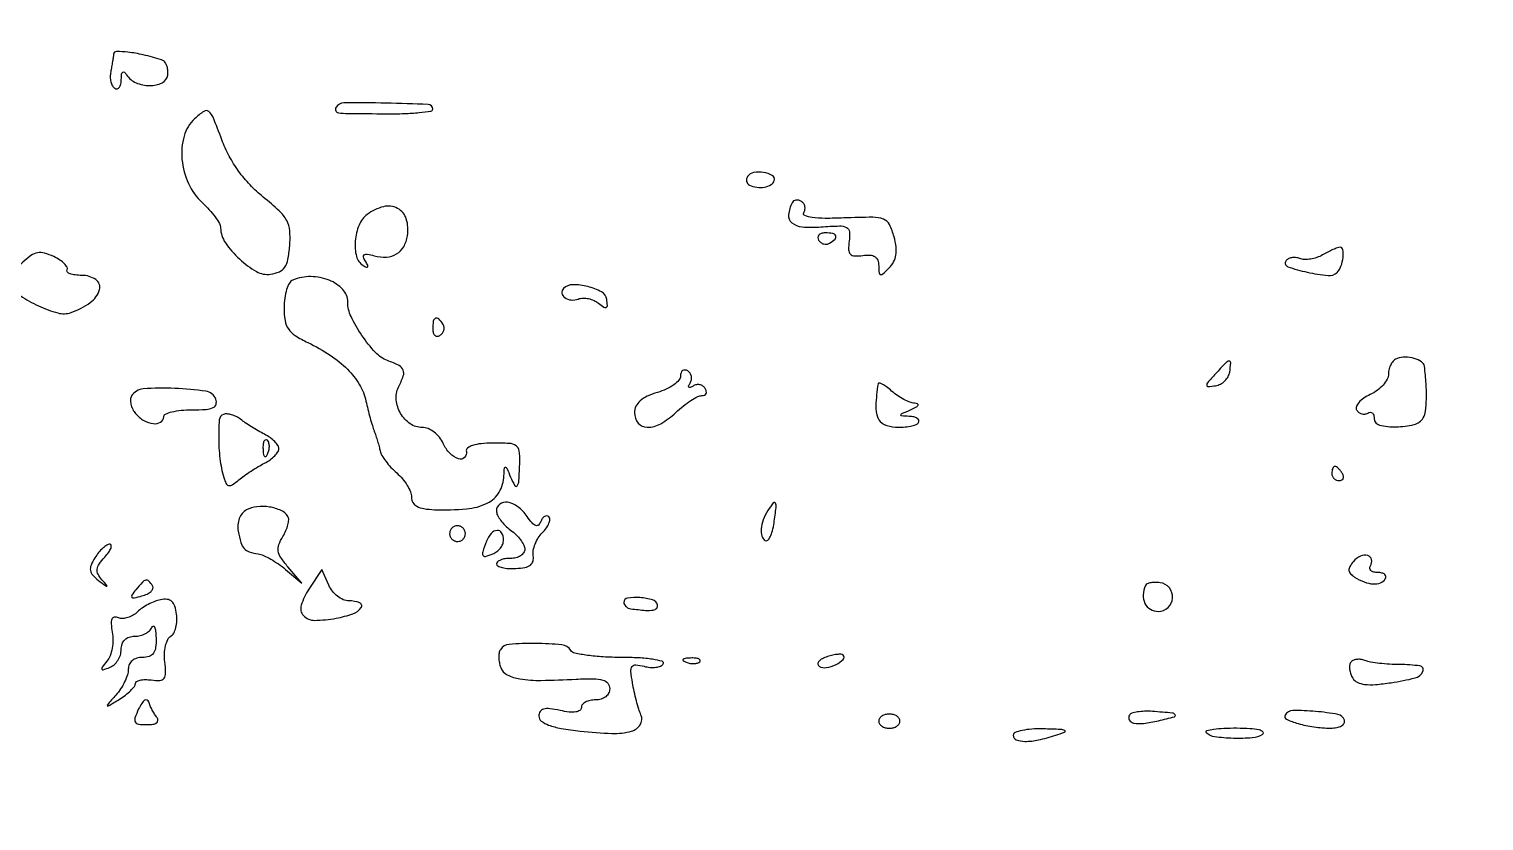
# Model space of a CAD drawing. Extents: x 0 to 5034, y 0 to 2560.
# Drawn here: x 3973 to 4178.5, y 354.9 to 466.8 of the extents above; entities that cross this region are included whole.
import ezdxf

# ---------------------------------------------------------------- set-up
doc = ezdxf.new("R2010")
doc.units = 0

msp = doc.modelspace()

# ---------------------------------------------------------------- linework, layer by layer
msp.add_lwpolyline([(4411.924438, 347.515492, -0.000831), (4333.80723, 348.200801, -0.000043), (4256.765145, 349.011289, -0.136582), (4254.930349, 349.543046, 0.13817), (4254.241156, 349.740461, 0.000086), (4233.7201, 349.826621, 0.001061), (4210.843183, 349.870192, 0.000647), (4183.823964, 349.829362, -0.000341), (4156.335983, 349.771016, -0.000488), (4131.954539, 349.759695, -0.000262), (4111.314604, 349.781065, -0.00751), (4106, 349.869183, 0.002937), (4101.774224, 349.977913, 0.000588), (4094.240625, 350.118608, 0.000622), (4085.472697, 350.261124, 0.00058), (4076.5, 350.385387, -0.002069), (4067.124318, 350.543154, -0.001715), (4057.14375, 350.786667, -0.001731), (4047.996802, 351.072926, -0.004665), (4041.5, 351.35947, 0.010517), (4032.464362, 351.652091, 0.000459), (4000.8875, 351.981265, 0.000779), (3963.43663, 352.278954, 0.000556)], format="xyb")
for points in [[(3984.923489, 463.269052, -0.012384), (3984.872569, 462.860274, -0.003316), (3984.771216, 462.213013, -0.003358), (3984.646195, 461.47885, -0.003463), (3984.512555, 460.753971, 0.05232), (3984.452308, 460.044344, 0.056266), (3984.543956, 459.35546, 0.063249), (3984.764654, 458.788145, 0.130709), (3985.089067, 458.444954, 0.193212), (3985.434986, 458.384914, 0.182407), (3985.736911, 458.578742, 0.108029), (3985.944063, 459.037655, 0.050124), (3986.015313, 459.690983, -0.026029), (3986.059366, 460.418112, -0.185853), (3986.21921, 460.725092, -0.382815), (3986.453117, 460.723222, -0.065563), (3986.765313, 460.35306, 0.148807), (3988.089259, 459.225096, 0.101115), (3990.039491, 458.812178, 0.118572), (3991.770649, 459.215581, 0.243519), (3992.566732, 460.311856, 0.063081), (3992.58424, 461.03103, 0.072766), (3992.416705, 461.695649, 0.084033), (3992.096915, 462.205857, 0.138141), (3991.670595, 462.478333, 0.016222), (3989.114412, 463.16302, 0.02816), (3986.950373, 463.541103, 0.028868), (3985.330047, 463.636718, 0.38581)], [(4016.344738, 455.75, 0.243578), (4016.30826, 455.264511, 0.266162), (4016.682283, 454.981545, 0.028863), (4017.99526, 454.889874, 0.000862), (4023.5, 454.833333, 0.010313), (4025.992205, 454.863436, 0.017076), (4028.090768, 455.003937, 0.011134), (4029.756836, 455.210355, 0.372009), (4030.000486, 455.492126, 0.402119), (4029.364302, 456.156159, 0.005817), (4023.392897, 456.338435, 0.006558), (4017.451088, 456.372699, 0.258167)], [(3996.373112, 454.13298, 0.138004), (3994.881747, 451.681263, 0.091413), (3994.584118, 448.379551, 0.085414), (3995.498617, 444.980646, 0.09778), (3997.473355, 442.261899, -0.022927), (3998.443185, 441.276196, -0.026632), (3999.268362, 440.251971, -0.027118), (3999.86366, 439.324671, -0.122295), (4000.035963, 438.709531, 0.142582), (4000.712818, 436.617989, 0.05697), (4002.694761, 434.312378, 0.057202), (4005.105685, 432.544737, 0.166208), (4007.107873, 432.161824, 0.068066), (4008.33803, 432.510721, 0.142174), (4009.09615, 433.142491, 0.102374), (4009.545051, 434.235918, 0.0256), (4009.804925, 436.158738, 0.04054), (4009.809417, 438.284617, 0.104673), (4009.376522, 439.748571, 0.081414), (4008.313669, 441.122101, 0.018205), (4006.06557, 443.067548, -0.03338), (4004.201674, 444.782074, -0.033684), (4002.588594, 446.724472, -0.0337), (4001.251649, 448.864905, -0.033488), (4000.211198, 451.169981, 0.006185), (3998.975385, 454.36173, 0.133683), (3998.373166, 455.157913, 0.325557), (3997.67591, 455.177414, 0.037145)], [(4074.487659, 445.980032, 0.086456), (4074.347192, 445.629461, 0.102024), (4074.345313, 445.272696, 0.11056), (4074.481778, 444.965717, 0.11748), (4074.733688, 444.754232, 0.085984), (4075.764165, 444.443417, 0.076224), (4076.8851, 444.477903, 0.087776), (4077.803236, 444.82141, 0.194412), (4078.25, 445.404671, 0.34024), (4077.96037, 446.116771, 0.094491), (4076.74709, 446.546191, 0.079865), (4075.313066, 446.535234, 0.215807)], [(4080.754232, 442.266312, 0.092208), (4080.265741, 440.571332, 0.247297), (4080.726524, 439.444485, 0.156975), (4082.174559, 438.855424, 0.036772), (4084.826752, 438.85162, -0.010554), (4087.461247, 438.986016, -0.125001), (4088.452352, 438.765583, -0.260571), (4088.863557, 438.15597, -0.055766), (4088.826752, 436.832011, 0.03668), (4088.746624, 435.617548, 0.190669), (4088.993634, 435.006683, 0.199187), (4089.583445, 434.745768, 0.040379), (4090.75, 434.812858, -0.046235), (4091.793981, 434.860662, -0.133354), (4092.477492, 434.640364, -0.166547), (4092.866098, 434.14356, -0.083628), (4093, 433.348573, 0.020669), (4093.040989, 432.357448, 0.333509), (4093.25, 432.122235, 0.238119), (4093.604542, 432.219227, 0.012708), (4094.476982, 433.04841, 0.074267), (4095.105389, 433.897493, 0.083146), (4095.427998, 434.861427, 0.06945), (4095.449213, 436.015839, 0.035271), (4095.173182, 437.444843, 0.050066), (4094.516, 439.183551, 0.189681), (4093.669226, 439.948185, 0.092982), (4092.162719, 440.213194, 0.007372), (4088.090808, 440.10711, -0.010843), (4085.418863, 440.056058, -0.032133), (4083.589933, 440.178459, -0.059472), (4082.549356, 440.444022, -0.469466), (4082.41092, 440.855865, 0.093061), (4082.576149, 441.28442, 0.096338), (4082.571754, 441.738273, 0.099219), (4082.399228, 442.14684, 0.105356), (4082.08541, 442.447214, 0.076159), (4081.694606, 442.613157, 0.096446), (4081.303651, 442.635555, 0.111232), (4080.974193, 442.512816, 0.132806)], [(4020.75, 440.607954, 0.134106), (4019.59231, 439.100383, 0.076591), (4019.053222, 436.852391, 0.081028), (4019.225604, 434.681008, 0.196548), (4020.154508, 433.404508, 0.029576), (4020.637128, 433.144327, 0.389276), (4020.814538, 433.2006, 0.254596), (4020.81982, 433.434335, 0.019394), (4020.498137, 434.003015, -0.057595), (4020.218013, 434.600341, -0.346033), (4020.325755, 434.902207, -0.184281), (4020.760058, 434.988991, -0.022136), (4021.73293, 434.780091, 0.07501), (4023.486968, 434.593396, 0.1247), (4024.902782, 435.018704, 0.131182), (4025.898281, 436.045381, 0.087695), (4026.438059, 437.600106, 0.114554), (4026.27453, 439.970098, 0.199425), (4025.038651, 441.46542, 0.185881), (4023.027932, 441.705536, 0.100484)], [(4084.510081, 436.983688, 0.090427), (4084.820631, 436.639411, 0.095498), (4085.22714, 436.434921, 0.099685), (4085.665803, 436.401101, 0.108373), (4086.069098, 436.542705, 0.050477), (4086.838655, 437.13314, 0.315493), (4086.933879, 437.592818, 0.25701), (4086.519563, 437.914842, 0.039415), (4085.440983, 438, 0.067432), (4084.890269, 437.925389, 0.140899), (4084.524436, 437.701458, 0.190788), (4084.397824, 437.36964, 0.136093)], [(4155.689261, 434.88591, -0.049687), (4154.89242, 434.522825, -0.042547), (4153.997051, 434.300664, -0.044611), (4153.141253, 434.241515, -0.08678), (4152.471286, 434.372645, 0.06592), (4151.89148, 434.511316, 0.071865), (4151.31298, 434.487946, 0.080872), (4150.824215, 434.312158, 0.128342), (4150.504235, 434.006853, 0.479796), (4150.782094, 433.224179, 0.029426), (4153.515086, 432.449761, 0.027656), (4156.483695, 431.964628, 0.226795), (4157.742239, 432.408906, 0.110438), (4158.295217, 433.280399, 0.057116), (4158.592506, 434.542578, 0.067503), (4158.573337, 435.632299, 0.383367), (4158.161516, 435.969591, 0.077543), (4157.797413, 435.895514, 0.014407), (4157.162416, 435.638716, 0.015133), (4156.431018, 435.291366, 0.013301)], [(3972.092259, 433.871326, 0.046832), (3971.357869, 433.046025, 0.052372), (3970.820969, 432.12744, 0.059375), (3970.546092, 431.256376, 0.139258), (3970.606672, 430.582614, 0.152397), (3971.749943, 429.136211, 0.04177), (3974.307496, 427.68553, 0.041767), (3977.070403, 426.68016, 0.152536), (3978.911943, 426.748763, 0.069421), (3981.636666, 428.162416, 0.169146), (3982.930885, 429.981185, 0.325992), (3982.419819, 431.39478, 0.149505), (3980.440983, 432, -0.028568), (3979.492158, 432.054256, -0.059557), (3978.772813, 432.225127, -0.112605), (3978.387199, 432.475818, -0.343546), (3978.35562, 432.766389, 0.268553), (3978.36642, 433.140643, 0.072799), (3977.997914, 433.634328, 0.053151), (3977.341336, 434.163145, 0.032735), (3976.472765, 434.644872, 0.042087), (3975.166954, 435.131635, 0.112338), (3974.180257, 435.179973, 0.107527), (3973.243727, 434.796084, 0.036711)], [(4010.25, 431.337719, 0.171069), (4009.768849, 430.913682, 0.049401), (4009.367188, 429.991633, 0.043457), (4009.091962, 428.790494, 0.034611), (4009, 427.463584, 0.039198), (4009.14493, 425.617747, 0.110135), (4009.618108, 424.419512, 0.102298), (4010.579108, 423.485, 0.031128), (4012.364956, 422.497059, -0.034585), (4015.519246, 420.723523, -0.052095), (4017.958957, 418.728552, -0.060749), (4019.65031, 416.548851, -0.080966), (4020.571417, 414.222323, 0.007239), (4020.841056, 413.070092, 0.006113), (4021.158788, 411.859057, 0.006173), (4021.475741, 410.761589, 0.017052), (4021.734564, 410, -0.010844), (4021.971598, 409.329942, -0.007275), (4022.214653, 408.554601, -0.007328), (4022.428193, 407.796521, -0.014341), (4022.571969, 407.185874, 0.083931), (4022.815295, 406.558572, 0.027071), (4023.373304, 405.728092, 0.026133), (4024.105329, 404.85548, 0.026527), (4024.920928, 404.068579, -0.040175), (4025.716462, 403.258014, -0.03791), (4026.389273, 402.315483, -0.040262), (4026.853757, 401.386605, -0.096096), (4027, 400.632705, 0.136148), (4027.205896, 399.890575, 0.134833), (4027.765273, 399.357335, 0.085191), (4028.751151, 399.026837, 0.029526), (4030.25, 398.884846, 0.029777), (4034.779733, 398.99412, 0.092882), (4037.708354, 399.801132, 0.146948), (4039.386536, 401.351799, 0.124257), (4040.070285, 403.678571, -0.007535), (4040.128978, 404.771734, -0.45013), (4040.268738, 404.879347, -0.24412), (4040.459198, 404.728877, -0.004357), (4041, 403.5, 0.027283), (4041.613551, 402.262901, 0.574625), (4041.946531, 402.258663, 0.121055), (4042.171212, 402.986331, 0.005265), (4042.3, 405.666667, 0.043678), (4042.223757, 407.195814, 0.211728), (4041.777013, 407.917309, 0.137608), (4040.805212, 408.245395, 0.015422), (4038.45, 408.295455, 0.022743), (4036.83954, 408.20668, 0.05127), (4035.643642, 407.960526, 0.083504), (4034.923035, 407.592605, 0.29571), (4034.75, 407.128788, -0.252769), (4034.500646, 406.252429, -0.290102), (4033.66598, 406.053722, -0.120532), (4032.411715, 406.859248, -0.086857), (4031.487128, 408.25, 0.066878), (4030.9585, 409.118061, 0.061247), (4030.205303, 409.845359, 0.064596), (4029.344526, 410.334276, 0.09719), (4028.5, 410.5, -0.152739), (4026.818938, 411.025795, -0.108761), (4025.467883, 412.482307, -0.106856), (4024.837623, 414.395193, -0.14291), (4025.16045, 416.184259, 0.027329), (4025.848582, 417.777189, 0.188118), (4025.832886, 418.613923, 0.181132), (4025.253547, 419.237017, 0.025023), (4023.605622, 419.959842, -0.116179), (4021.904452, 421.110345, -0.037236), (4019.996472, 423.516685, -0.03734), (4018.462881, 426.187032, -0.112133), (4018, 428.225067, 0.189423), (4017.302705, 429.999599, 0.110462), (4015.391731, 431.312428, 0.093834), (4012.802863, 431.823199, 0.098113)], [(4048.478985, 430.145652, 0.237861), (4048.2627, 429.489376, 0.201984), (4048.6463, 428.859892, 0.132763), (4049.546281, 428.520197, 0.116356), (4050.54476, 428.65555, -0.08677), (4051.215222, 428.786789, -0.056281), (4052.003809, 428.713835, -0.054639), (4052.78434, 428.460482, -0.067526), (4053.432442, 428.056068, 0.021482), (4054.17051, 427.495258, 0.269931), (4054.506224, 427.468508, 0.300843), (4054.670064, 427.742732, 0.024961), (4054.586666, 428.610467, 0.236803), (4053.856248, 429.653828, 0.062265), (4051.897758, 430.414854, 0.061447), (4049.768474, 430.679192, 0.199113)], [(4030, 424.440983, 0.067432), (4030.074611, 423.890269, 0.140899), (4030.298542, 423.524436, 0.190788), (4030.63036, 423.397824, 0.136093), (4031.016312, 423.510081, 0.090427), (4031.360589, 423.820631, 0.095498), (4031.565079, 424.22714, 0.099685), (4031.598899, 424.665803, 0.108373), (4031.457295, 425.069098, 0.050477), (4030.86686, 425.838655, 0.315493), (4030.407182, 425.933879, 0.25701), (4030.085158, 425.519563, 0.039415)], [(4140.568603, 418.075805, 0.005286), (4139.46245, 416.827239, 0.18237), (4139.328564, 416.464567, 0.435285), (4139.519364, 416.289449, 0.016801), (4140.580487, 416.408934, 0.084275), (4141.268867, 416.632391, 0.071263), (4141.890588, 417.080312, 0.072374), (4142.353247, 417.67682, 0.09263), (4142.578388, 418.333129, 0.019066), (4142.721463, 419.657664, 0.473108), (4142.487066, 419.878874, 0.172957), (4142.017329, 419.640342, 0.00571)], [(4166.25, 420.269359, 0.110988), (4165.771997, 419.971872, 0.068809), (4165.367188, 419.445546, 0.063727), (4165.093346, 418.78114, 0.066012), (4165, 418.077182, -0.121046), (4164.813883, 417.319655, -0.059346), (4164.249061, 416.494749, -0.053743), (4163.421372, 415.732182, -0.052438), (4162.443612, 415.156262, 0.040348), (4161.510098, 414.636322, 0.064179), (4160.821899, 414.036352, 0.089995), (4160.46818, 413.454332, 0.234186), (4160.51271, 412.979435, 0.090822), (4160.822268, 412.636798, 0.095629), (4161.227912, 412.433671, 0.099619), (4161.666008, 412.400758, 0.10791), (4162.069098, 412.542705, -0.128045), (4162.422894, 412.651709, -0.189338), (4162.726548, 412.547673, -0.146581), (4162.931259, 412.232046, -0.071192), (4163, 411.751708, 0.349215), (4163.728751, 410.835538, 0.06109), (4166.08002, 410.588057, 0.056299), (4168.613117, 410.918299, 0.196238), (4169.919944, 411.870467, 0.109619), (4170.246119, 412.806798, 0.023671), (4170.365981, 414.52845, 0.02217), (4170.318202, 416.684454, 0.014798), (4170.081242, 419.143011, 0.220505), (4169.682802, 419.778895, 0.072893), (4168.656694, 420.251307, 0.065791), (4167.389054, 420.448784, 0.089934)], [(4065, 417.765814, -0.185381), (4064.774926, 417.179618, -0.055025), (4064.045312, 416.529749, -0.046964), (4062.99405, 415.92244, -0.035937), (4061.75, 415.456797, 0.035553), (4060.308692, 414.918582, 0.073494), (4059.302168, 414.266045, 0.097867), (4058.709404, 413.492378, 0.11517), (4058.5, 412.595329, 0.17342), (4059.024019, 411.129925, 0.225172), (4060.297333, 410.528928, 0.130614), (4062.20227, 411.039192, 0.056608), (4064.331727, 412.606776, -0.019546), (4065.400734, 413.522987, -0.023339), (4066.478454, 414.29699, -0.022986), (4067.431983, 414.855927, -0.121652), (4068.015373, 415, 0.10545), (4068.386571, 415.079166, 0.180345), (4068.609618, 415.298542, 0.16404), (4068.646572, 415.628109, 0.085218), (4068.489919, 416.016312, 0.105964), (4068.167152, 416.352714, 0.09932), (4067.727473, 416.537029, 0.096172), (4067.238531, 416.540551, 0.092519), (4066.776393, 416.361803, -0.036606), (4066.379399, 416.154924, -0.307314), (4066.190983, 416.190983, -0.307314), (4066.154924, 416.379399, -0.036606), (4066.361803, 416.776393, 0.092519), (4066.540551, 417.238531, 0.096172), (4066.537029, 417.727473, 0.09932), (4066.352714, 418.167152, 0.105964), (4066.016312, 418.489919, 0.111892), (4065.629379, 418.622763, 0.183756), (4065.298542, 418.53631, 0.158866), (4065.076178, 418.23555, 0.08056)], [(3987.472927, 414.956195, 0.126816), (3987.315382, 414.449211, 0.067771), (3987.372327, 413.791251, 0.06058), (3987.622232, 413.090759, 0.05732), (3988.036355, 412.456195, 0.088842), (3989.181152, 411.490274, 0.102619), (3990.534572, 411.043098, 0.159994), (3991.568429, 411.255587, 0.268912), (3992, 412, -0.294841), (3992.249958, 412.387038, -0.044302), (3993.165781, 412.70625, -0.037945), (3994.447711, 412.927602, -0.023787), (3995.968615, 413, 0.015037), (3997.983641, 413.060614, 0.089263), (3999.003449, 413.308232, 0.230175), (3999.403644, 413.781364, 0.155232), (3999.361626, 414.5, 0.270548), (3997.967099, 415.618374, 0.027293), (3993.557246, 416.029346, 0.027859), (3989.115448, 415.952276, 0.240526)], [(4092.9, 416.654988, 0.023417), (4092.57923, 413.601854, 0.111125), (4092.863468, 411.878802, 0.190975), (4093.7605, 410.939226, 0.097155), (4095.373105, 410.548951, 0.026986), (4096.470415, 410.560156, 0.03428), (4097.474347, 410.694168, 0.036607), (4098.267483, 410.917452, 0.168987), (4098.632122, 411.213778, 0.231095), (4098.662358, 411.517085, 0.161747), (4098.443899, 411.789694, 0.090821), (4097.968198, 411.987105, 0.043373), (4097.309017, 412.070285, -0.008061), (4096.236922, 412.129261, -0.453283), (4096.129501, 412.270989, -0.240506), (4096.284157, 412.464345, -0.004561), (4097.5, 413, 0.020219), (4098.250374, 413.359045, 0.132588), (4098.552743, 413.640936, 0.46067), (4098.491227, 413.835255, 0.08808), (4098.078741, 413.929715, -0.079032), (4097.405773, 414.071147, -0.030795), (4096.537784, 414.465506, -0.029542), (4095.633337, 415.016414, -0.032363), (4094.828741, 415.654988, 0.021219), (4094.11961, 416.244003, 0.043123), (4093.507818, 416.63142, 0.073354), (4093.076388, 416.780098, 0.424184)], [(4000.452644, 412.349942, 0.294346), (3999.856975, 411.564667, 0.022573), (3999.769994, 408.785682, 0.029504), (3999.993565, 405.721709, 0.04573), (4000.580229, 403.137376, 0.05931), (4000.881864, 402.485021, 0.255358), (4001.240306, 402.280179, 0.157643), (4001.74007, 402.431255, 0.021617), (4002.618485, 403.098334, -0.0186), (4003.375258, 403.680266, -0.010212), (4004.341477, 404.338333, -0.010167), (4005.350708, 404.967077, -0.015995), (4006.244454, 405.460958, 0.036152), (4007.021762, 405.932325, 0.042512), (4007.678954, 406.488531, 0.04744), (4008.136049, 407.043885, 0.149561), (4008.275604, 407.5, 0.149561), (4008.136049, 407.956115, 0.04744), (4007.678954, 408.511469, 0.042512), (4007.021762, 409.067675, 0.036152), (4006.244454, 409.539042, -0.01243), (4005.367616, 410.015452, -0.008922), (4004.411438, 410.589141, -0.009018), (4003.520266, 411.168288, -0.019134), (4002.856652, 411.654769, 0.049761), (4002.26005, 412.038358, 0.047654), (4001.590856, 412.303109, 0.051391), (4000.951957, 412.418579, 0.106762)], [(4006.683114, 406.8125, -0.054073), (4006.461564, 406.395823, -0.470617), (4006.279315, 406.37858, -0.168741), (4006.137993, 406.670344, -0.018894), (4006.078947, 407.416667, -0.028489), (4006.089945, 408.112848, -0.077125), (4006.200665, 408.592839, -0.208169), (4006.385309, 408.77538, -0.296942), (4006.604167, 408.729167, -0.126455), (4006.797407, 408.402231, -0.060344), (4006.876576, 407.916927, -0.05415), (4006.839148, 407.359369, -0.051402)], [(4157, 404, 0.105053), (4157.081062, 403.618444, 0.099167), (4157.311086, 403.29375, 0.09642), (4157.654762, 403.076123, 0.093332), (4158.059017, 403, 0.108972), (4158.413961, 403.078288, 0.182303), (4158.6254, 403.29375, 0.161196), (4158.656512, 403.6179, 0.082592), (4158.5, 404, 0.029505), (4158.231006, 404.382774, 0.035638), (4157.933975, 404.70625, 0.038439), (4157.65171, 404.934461, 0.151918), (4157.440983, 405, 0.210953), (4157.272352, 404.92554, 0.081139), (4157.129539, 404.70625, 0.061769), (4157.032345, 404.382849, 0.042167)], [(4003.702503, 398.853388, 0.095266), (4003.103509, 398.348695, 0.07724), (4002.680613, 397.621097, 0.072593), (4002.48022, 396.75507, 0.068284), (4002.52911, 395.848844, 0.023086), (4002.920624, 394.223785, 0.109895), (4003.377237, 393.390921, 0.13503), (4004.093843, 392.91942, 0.041972), (4005.360394, 392.623369, -0.069066), (4006.109851, 392.404902, -0.023407), (4007.125631, 391.891017, -0.022765), (4008.208885, 391.210838, -0.024269), (4009.202025, 390.448404), (4011.5, 388.5), (4009.544388, 390.805939, -0.02784), (4008.556417, 392.111747, -0.107073), (4008.182183, 393.052224, -0.130914), (4008.268409, 393.957418, -0.050776), (4008.828265, 395.096617, 0.03505), (4009.264454, 395.917993, 0.042028), (4009.551406, 396.744681, 0.04697), (4009.664338, 397.461694, 0.15521), (4009.549461, 397.91997, 0.149556), (4008.586293, 398.765265, 0.066371), (4006.95014, 399.255035, 0.064123), (4005.155652, 399.309309, 0.103459)], [(4039, 398.720759, 0.115942), (4039.139145, 398.128761, 0.043072), (4039.5875, 397.393849, 0.039803), (4040.234732, 396.646083, 0.038332), (4041, 396, -0.038332), (4041.765268, 395.353917, -0.039803), (4042.4125, 394.606151, -0.043072), (4042.860855, 393.871239, -0.115942), (4043, 393.279241, -0.154036), (4042.846045, 392.791362, -0.097914), (4042.4125, 392.375777, -0.080414), (4041.764738, 392.095347, -0.062099), (4041, 392, 0.037299), (4040.234078, 391.942785, 0.056069), (4039.5875, 391.769987, 0.073585), (4039.145601, 391.516931, 0.22988), (4039, 391.216978, 0.288491), (4039.184101, 390.924458, 0.05435), (4039.807813, 390.70471, 0.043276), (4040.696145, 390.576213, 0.026893), (4041.75, 390.572647, 0.034392), (4043.024499, 390.725223, 0.112212), (4043.798503, 391.062911, 0.170645), (4044.169254, 391.60731, 0.109773), (4044.20101, 392.378108, -0.089985), (4044.202514, 393.132726, -0.049285), (4044.458853, 394.024268, -0.046968), (4044.909968, 394.907251, -0.054855), (4045.498629, 395.641487, 0.039381), (4046.060017, 396.299029, 0.059903), (4046.425155, 396.954434, 0.080345), (4046.554051, 397.509217, 0.227308), (4046.410714, 397.869048, 0.165635), (4046.112606, 398.000892, 0.157884), (4045.789262, 397.926864, 0.111645), (4045.486541, 397.638787, 0.061555), (4045.256379, 397.179852, -0.121751), (4044.950342, 396.717004, -0.286664), (4044.559942, 396.643572, -0.124235), (4044.047398, 397.009201, -0.02324), (4043.33658, 397.929852, 0.076835), (4042.039885, 399.282229, 0.118715), (4040.566269, 399.93452, 0.209397), (4039.476899, 399.676656, 0.235604)], [(4077.337137, 398.75, 0.047824), (4076.678446, 397.429893, 0.070729), (4076.388906, 396.170767, 0.092927), (4076.491813, 395.150466, 0.18491), (4076.977065, 394.514175, 0.34628), (4077.315418, 394.55262, 0.082837), (4077.67021, 395.043704, 0.051539), (4077.989396, 395.898526, 0.027169), (4078.214805, 397.010204, 0.006465), (4078.507457, 399.200947, 0.147834), (4078.399195, 399.818039, 0.554257), (4078.093709, 399.846029, 0.022894)], [(4032.552786, 396.08541, 0.099038), (4032.401684, 395.679226, 0.097945), (4032.417584, 395.244476, 0.097945), (4032.597789, 394.848514, 0.099038), (4032.91459, 394.552786, 0.099038), (4033.320774, 394.401684, 0.097945), (4033.755524, 394.417584, 0.097945), (4034.151486, 394.597789, 0.099038), (4034.447214, 394.91459, 0.099038), (4034.598316, 395.320774, 0.097945), (4034.582416, 395.755524, 0.097945), (4034.402211, 396.151486, 0.099038), (4034.08541, 396.447214, 0.099038), (4033.679226, 396.598316, 0.097945), (4033.244476, 396.582416, 0.097945), (4032.848514, 396.402211, 0.099038)], [(4037.606989, 394.418213, 0.010164), (4037.066269, 392.918683, 0.200314), (4037.099655, 392.440065, 0.357471), (4037.437093, 392.289727, 0.024732), (4038.5, 392.638374, 0.074185), (4039.073431, 392.962529, 0.064359), (4039.559375, 393.454091, 0.06686), (4039.888097, 394.031441, 0.096313), (4040, 394.606989, 0.127945), (4039.74048, 395.604576, 0.293113), (4039.084632, 395.955688, 0.201856), (4038.259119, 395.528974, 0.082423)], [(3982.28533, 392.085278, 0.039565), (3981.740509, 391.036621, 0.140377), (3981.649836, 390.291779, 0.147461), (3981.96826, 389.633607, 0.045239), (3982.794783, 388.883506, 0.001581), (3983.813679, 388.119519, 0.21642), (3983.95975, 388.08778, 0.571363), (3983.985674, 388.165932, 0.002434), (3983.263654, 388.984575, -0.062753), (3982.723112, 389.770812, -0.151843), (3982.601287, 390.45757, -0.120407), (3982.884238, 391.196974, -0.032617), (3983.668641, 392.186346, 0.026276), (3984.235849, 392.883442, 0.062405), (3984.559216, 393.467239, 0.145902), (3984.593217, 393.838094, 0.357247), (3984.395534, 394, 0.144746), (3983.96317, 393.872156, 0.040492), (3983.398455, 393.43755, 0.037242), (3982.81032, 392.818109, 0.031706)], [(4160.064749, 391.578017, 0.041369), (4159.555561, 390.849534, 0.148347), (4159.426053, 390.303308, 0.175984), (4159.63003, 389.83419, 0.063593), (4160.201442, 389.367148, 0.046685), (4161.584129, 388.673614, 0.077109), (4162.857228, 388.391998, 0.103851), (4163.880557, 388.539519, 0.168336), (4164.555046, 389.089067, 0.166463), (4164.633547, 389.434153, 0.190336), (4164.477359, 389.732413, 0.122086), (4164.079466, 389.934157, 0.056632), (4163.5, 390, -0.058083), (4162.921598, 390.067417, -0.124827), (4162.526266, 390.273452, -0.19093), (4162.373537, 390.578132, -0.161617), (4162.457295, 390.930902, 0.189912), (4162.619933, 391.833788, 0.284718), (4162.088763, 392.401804, 0.173336), (4161.038407, 392.318537, 0.114421)], [(3988.065294, 387.578674, 0.019963), (3987.483502, 386.8178, 0.361312), (3987.506425, 386.533834, 0.255353), (3987.829763, 386.434951, 0.013137), (3988.931602, 386.692364, 0.045875), (3989.675547, 386.961789, 0.080158), (3990.215614, 387.330573, 0.122195), (3990.473271, 387.733869, 0.223332), (3990.429736, 388.11369, 0.050084), (3989.915917, 388.784477, 0.26591), (3989.490578, 388.914775, 0.150095), (3988.990372, 388.628048, 0.014904)], [(4012.515587, 387.664132, 0.067227), (4011.419454, 385.370342, 0.272267), (4011.744378, 383.918084, 0.210066), (4013.317986, 383.243617, 0.044094), (4016.369748, 383.541542, 0.037295), (4018.720919, 384.167009, 0.153373), (4019.889757, 385.035321, 0.494923), (4019.683767, 385.721433, 0.090238), (4018.152814, 386, -0.103859), (4017.372975, 386.163753, -0.062396), (4016.557846, 386.650797, -0.05851), (4015.832681, 387.368315, -0.063614), (4015.317054, 388.215479), (4014.32848, 390.430957)], [(4130.689105, 388.160933, 0.098701), (4130.351069, 386.851868, 0.129543), (4130.597405, 385.647237, 0.144708), (4131.372331, 384.810026, 0.134959), (4132.5, 384.5, 0.191455), (4133.879002, 385.048126, 0.190181), (4134.510328, 386.395225, 0.187739), (4134.054643, 387.823826, 0.18847), (4132.753971, 388.565604, 0.037204), (4132.062215, 388.615048, 0.047663), (4131.427179, 388.55244, 0.05567), (4130.93331, 388.397093, 0.178187)], [(4057, 385.783022, 0.121494), (4057.076067, 385.474595, 0.087714), (4057.29375, 385.193294, 0.079518), (4057.617883, 384.981614, 0.074002), (4058, 384.875, 0.009747), (4060.070808, 384.657052, 0.058437), (4061.152348, 384.690995, 0.178727), (4061.640114, 384.958626, 0.249129), (4061.75, 385.434527, 0.263957), (4061.065745, 386.129628, 0.051015), (4059.261504, 386.448964, 0.054919), (4057.520155, 386.385391, 0.372007)], [(3991.570721, 386.165468, 0.044325), (3990.73352, 385.921415, 0.028369), (3989.811706, 385.499805, 0.028444), (3988.948677, 384.979471, 0.046525), (3988.291782, 384.43464, -0.063048), (3987.675613, 383.956951, -0.058364), (3986.943937, 383.632883, -0.062376), (3986.212414, 383.50297, -0.104775), (3985.598639, 383.600522, 0.120652), (3985.015328, 383.674567, 0.271958), (3984.671887, 383.416207, 0.123103), (3984.5727, 382.759032, 0.023432), (3984.745254, 381.552286, -0.051357), (3984.839776, 380.459217, -0.042499), (3984.721519, 379.295956, -0.044253), (3984.4234, 378.238171, -0.082579), (3983.976232, 377.471361, 0.008925), (3983.292372, 376.616771, 0.272426), (3983.259549, 376.355733, 0.387673), (3983.459825, 376.265268, 0.012752), (3984.358556, 376.584097, 0.090575), (3984.986085, 376.966307, 0.066664), (3985.517826, 377.585022, 0.065349), (3985.877283, 378.336243, 0.079111), (3986, 379.106989, -0.08073), (3986.12933, 379.902767, -0.117888), (3986.503124, 380.503085, -0.116927), (3987.110689, 380.872578, -0.07856), (3987.916667, 381, 0.060204), (3988.687147, 381.09311, 0.059088), (3989.418476, 381.367188, 0.064373), (3990.003208, 381.771682, 0.113869), (3990.337719, 382.25, -0.239112), (3990.532516, 382.420113, -0.378789), (3990.717133, 382.325, -0.068218), (3990.858412, 381.734045, -0.017437), (3990.921053, 380.75, -0.035304), (3990.864191, 379.393036, -0.12497), (3990.558597, 378.583882, -0.165787), (3989.963108, 378.147464, -0.076113), (3989, 378, 0.071713), (3988.188239, 377.88297, 0.102792), (3987.549176, 377.541093, 0.114264), (3987.143997, 377.004956, 0.105292), (3987, 376.328741, -0.078264), (3986.877105, 375.54842, -0.0339), (3986.485938, 374.56961, -0.032495), (3985.919746, 373.564329, -0.037099), (3985.25, 372.687087, 0.001444), (3984.041356, 371.318285, 0.372122), (3984.040171, 371.169436, 0.368262), (3984.187987, 371.145495, 0.001435), (3985.75, 372.098893, 0.024616), (3986.611453, 372.688369, 0.031477), (3987.339063, 373.316626, 0.032751), (3987.860464, 373.899098, 0.167709), (3988, 374.303405, -0.264677), (3988.165988, 374.595005, -0.078448), (3988.660937, 374.79226, -0.056044), (3989.38788, 374.873061, -0.034235), (3990.25, 374.812858, 0.044687), (3991.463237, 374.753547, 0.226661), (3992.045566, 375.06136, 0.167517), (3992.274688, 375.784594, 0.022981), (3992.160644, 377.385758, -0.039774), (3992.117152, 378.543357, -0.04607), (3992.264495, 379.636132, -0.051941), (3992.565224, 380.51443, -0.14693), (3992.99072, 380.994265, 0.131861), (3993.415242, 381.445402, 0.057916), (3993.719671, 382.214057, 0.051671), (3993.869654, 383.154503, 0.047722), (3993.830076, 384.131825, 0.044894), (3993.57174, 385.257573, 0.131405), (3993.141282, 385.919469, 0.158475), (3992.493893, 386.207437, 0.074954)], [(4039.555773, 379.090242, 0.098775), (4039.3835, 378.627886, 0.044764), (4039.337932, 377.980592, 0.041972), (4039.411858, 377.265958, 0.044889), (4039.603744, 376.590242, 0.184326), (4040.53452, 375.552196, 0.080261), (4042.323268, 374.969156, 0.04222), (4045.288857, 374.759674, 0.009994), (4050.25, 374.927708, -0.013154), (4052.707772, 374.995408, -0.068955), (4054.044223, 374.811897, -0.157514), (4054.734188, 374.353306, -0.169528), (4055, 373.591859, -0.116236), (4054.851657, 372.96237, -0.109352), (4054.435902, 372.448982, -0.096586), (4053.793224, 372.114658, -0.0719), (4053, 372, 0.052004), (4052.234775, 371.920194, 0.071896), (4051.5875, 371.68291, 0.091877), (4051.152582, 371.332528, 0.179231), (4051, 370.920545, -0.251119), (4050.784926, 370.519319, -0.112318), (4050.207808, 370.300129, -0.063474), (4049.268883, 370.288396, -0.025486), (4048, 370.5, 0.021962), (4046.528033, 370.75614, 0.096873), (4045.653556, 370.699417, 0.192809), (4045.180823, 370.348284, 0.138626), (4045, 369.708622, 0.232135), (4045.34384, 369.007926, 0.078017), (4046.369995, 368.443737, 0.044746), (4048.127326, 367.980866, 0.013865), (4050.836897, 367.597963, 0.019018), (4055.323209, 367.262542, 0.074253), (4058.079172, 367.5715, 0.191558), (4059.313741, 368.487632, 0.244967), (4059.416041, 369.879042, -0.027038), (4059.113323, 370.700637, -0.010253), (4058.777213, 371.876351, -0.01012), (4058.463242, 373.172211, -0.012183), (4058.22274, 374.402152, -0.017376), (4057.99873, 376.064001, -0.179358), (4058.170755, 376.722026, -0.27119), (4058.683652, 376.957568, -0.039182), (4059.863174, 376.746032, 0.043282), (4060.721408, 376.599358, 0.05283), (4061.535404, 376.617925, 0.061811), (4062.190181, 376.786397, 0.161873), (4062.558021, 377.09388, 0.501381), (4062.417018, 377.451122, 0.028504), (4061.066446, 377.736688, 0.025061), (4059.100091, 377.9365, 0.01279), (4056.618034, 378, -0.014344), (4054.082965, 378.07274, -0.020554), (4051.845862, 378.29375, -0.017038), (4050.059102, 378.607173, -0.205184), (4049.5, 379, 0.234185), (4048.248978, 379.779358, 0.022001), (4044.524656, 379.977191, 0.021877), (4040.79763, 379.847913, 0.239107)], [(4085.566376, 378.046976, 0.042893), (4084.89263, 377.734737, 0.105889), (4084.489032, 377.373044, 0.208958), (4084.413051, 377.028612, 0.208535), (4084.614122, 376.738486, 0.187554), (4085.587303, 376.558605, 0.063153), (4086.984396, 377.012556, 0.08521), (4087.983754, 377.71149, 0.429507), (4087.97104, 378.320101, 0.179615), (4087.667814, 378.442306, 0.035205), (4087.070366, 378.416769, 0.033302), (4086.34124, 378.284334, 0.025501)], [(4065.8125, 377.316886, 0.051402), (4066.359369, 377.160852, 0.05415), (4066.916927, 377.123424, 0.060344), (4067.402231, 377.202593, 0.126455), (4067.729167, 377.395833, 0.296942), (4067.77538, 377.614691, 0.208169), (4067.592839, 377.799335, 0.077125), (4067.112848, 377.910055, 0.028489), (4066.416667, 377.921053, 0.018894), (4065.670344, 377.862007, 0.168741), (4065.37858, 377.720685, 0.470617), (4065.395823, 377.538436, 0.054073)], [(4159.667134, 377.270428, 0.114123), (4159.52206, 376.841736, 0.057425), (4159.531061, 376.267486, 0.052625), (4159.680211, 375.646043, 0.053268), (4159.955421, 375.072131, 0.145424), (4160.605502, 374.492233, 0.080715), (4161.635755, 374.197656, 0.050144), (4163.159064, 374.171436, 0.016466), (4165.389438, 374.431149, 0.02392), (4168.765688, 375.103887, 0.226699), (4169.871766, 376.017463, 0.502494), (4169.45039, 376.794839, 0.035714), (4166.581787, 377, -0.014727), (4165.164514, 377.041754, -0.014141), (4163.732738, 377.166901, -0.014221), (4162.477587, 377.348781, -0.048554), (4161.682938, 377.568174, 0.059862), (4161.076901, 377.720873, 0.068579), (4160.480033, 377.715082, 0.079214), (4159.982807, 377.558684, 0.139489)], [(3988.462066, 370.717311, 0.023332), (3987.944771, 369.462962, 0.210074), (3987.98516, 368.883844, 0.245065), (3988.429962, 368.575351, 0.031442), (3989.627029, 368.5, 0.03701), (3990.480543, 368.563264, 0.116739), (3991.009772, 368.774889, 0.239759), (3991.182738, 369.101256, 0.171543), (3991.049236, 369.5, -0.028031), (3990.722257, 369.971029, -0.016753), (3990.384993, 370.563835, -0.016747), (3990.087836, 371.178581, -0.027757), (3989.884273, 371.717311, 0.216481), (3989.643853, 371.984798, 0.262033), (3989.312896, 371.951497, 0.099303), (3988.89745, 371.514405, 0.031072)], [(4093, 369, 0.148195), (4093.115568, 368.618646, 0.098894), (4093.440625, 368.29375, 0.082425), (4093.926543, 368.074694, 0.064853), (4094.5, 368, 0.064853), (4095.073457, 368.074694, 0.082425), (4095.559375, 368.29375, 0.098894), (4095.884432, 368.618646, 0.148195), (4096, 369, 0.148195), (4095.884432, 369.381354, 0.098894), (4095.559375, 369.70625, 0.082425), (4095.073457, 369.925306, 0.064853), (4094.5, 370, 0.064853), (4093.926543, 369.925306, 0.082425), (4093.440625, 369.70625, 0.098894), (4093.115568, 369.381354, 0.148195)], [(4128.410583, 369.85532, 0.269779), (4128.392304, 369.167318, 0.223168), (4128.993396, 368.727941, 0.080166), (4130.413584, 368.68237, 0.025596), (4132.5, 369.060077, 0.005856), (4134.764869, 369.619095, 0.507647), (4134.876277, 369.899977, 0.234735), (4134.475839, 370.14427, 0.003546), (4131.676895, 370.367463, 0.024576), (4130.563465, 370.393454, 0.032443), (4129.552885, 370.301576, 0.033964), (4128.756475, 370.120611, 0.183491)], [(4150.414983, 369.86369, 0.448652), (4150.59113, 369.275067, 0.039001), (4152.240776, 368.656776, 0.035903), (4154.480273, 368.182112, 0.03282), (4156.833333, 368.013655, 0.046062), (4157.714663, 368.089821, 0.087066), (4158.382165, 368.334962, 0.136215), (4158.744639, 368.705515, 0.209321), (4158.784775, 369.145676, 0.273198), (4157.868194, 369.942576, 0.024182), (4154.705815, 370.368667, 0.024474), (4151.513507, 370.485681, 0.256887)], [(4112, 367, 0.3093), (4112.435323, 366.3636, 0.092999), (4113.650474, 366.135613, 0.053935), (4115.550276, 366.341144, 0.023605), (4118, 367, 0.016187), (4119.264111, 367.450445, 0.645125), (4119.275325, 367.673462, 0.109849), (4118.69412, 367.825796, 0.003516), (4116.25, 367.90032, 0.022189), (4114.621072, 367.866237, 0.035881), (4113.248438, 367.676969, 0.040923), (4112.260628, 367.381597, 0.308909)], [(4139.261293, 367.405374, 0.165226), (4140.444854, 366.822065, 0.025472), (4143.093331, 366.611124, 0.027354), (4145.772089, 366.68119, 0.121825), (4147.252485, 367.177206, 0.505301), (4147.273585, 367.481273, 0.122533), (4146.7374, 367.747239, 0.039357), (4145.445613, 367.926576, 0.014041), (4143.583333, 367.984687, 0.011342), (4141.737601, 367.948566, 0.022752), (4140.285609, 367.82083, 0.028715), (4139.324612, 367.635356, 0.581935)]]:
    msp.add_lwpolyline(points, format="xyb", close=True)

doc.saveas('drawing.dxf')
